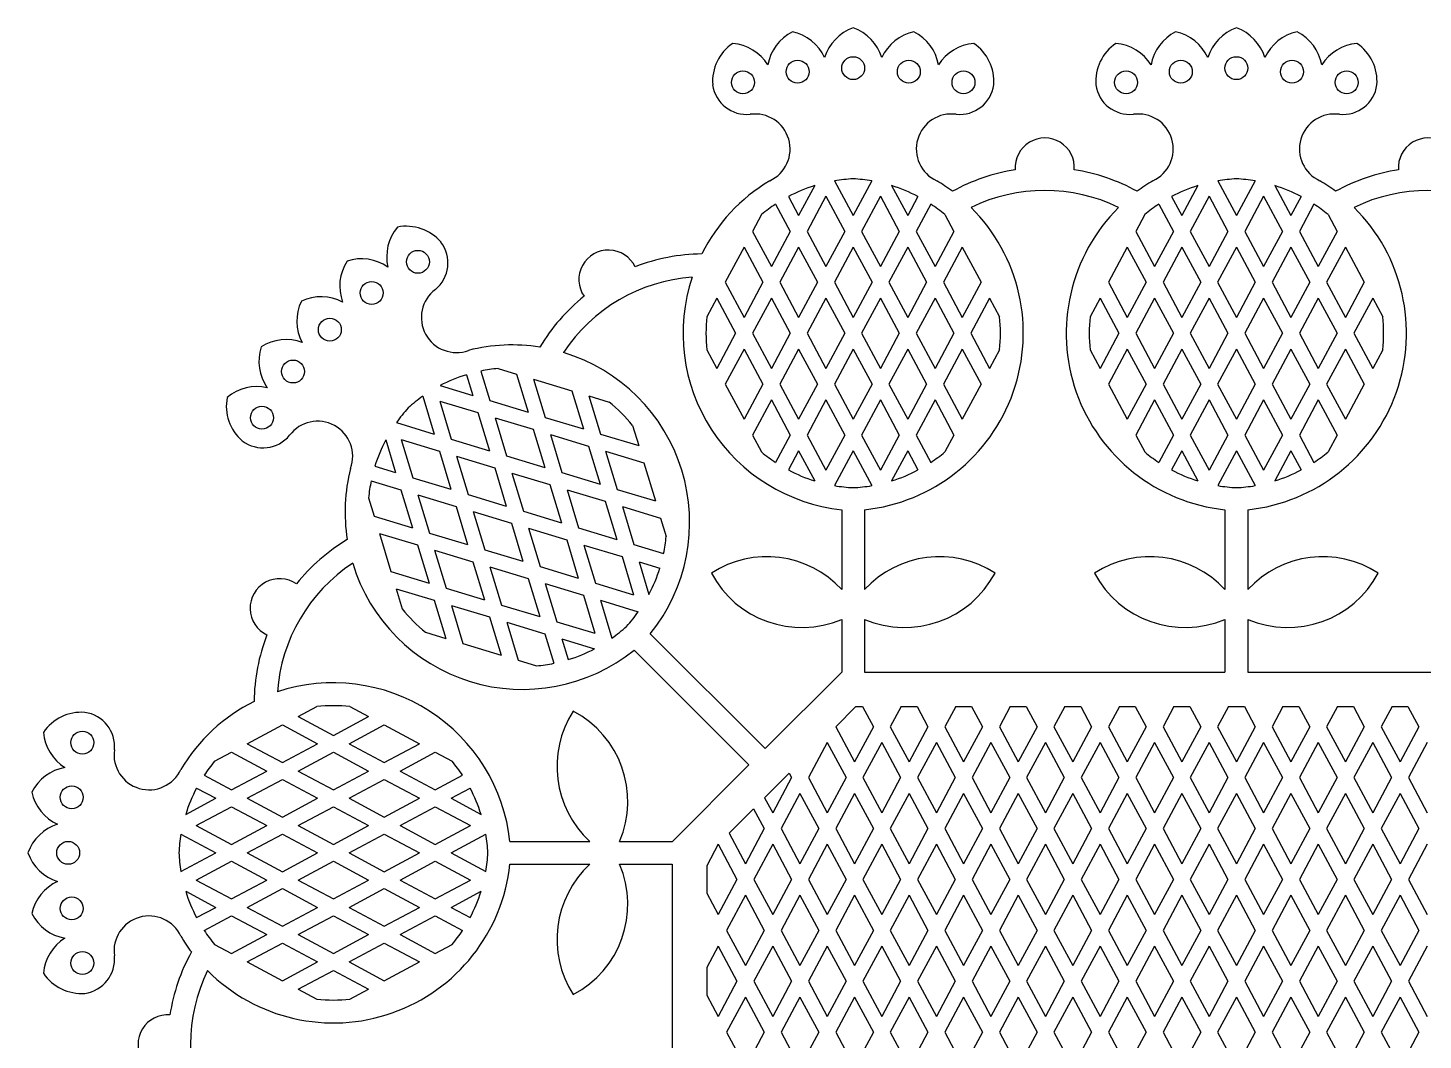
# Model space of a CAD drawing. Extents: x 130 to 830, y -237 to -14.
# Drawn here: x 129.9 to 251.7, y -108.1 to -19.7 of the extents above; entities that cross this region are included whole.
import ezdxf

# ---------------------------------------------------------------- set-up
doc = ezdxf.new("R2010")
doc.units = 0
doc.layers.get('0').update_dxf_attribs({"linetype": 'CONTINUOUS'})

msp = doc.modelspace()

# ---------------------------------------------------------------- linework, layer by layer
for p, q in [((198.568453, -33.479703), (197.164015, -36.10266)), ((200.301323, -33.064296), (201.928186, -36.10266)), ((203.555049, -33.064296), (201.928186, -36.10266)), ((205.28792, -33.479703), (206.692357, -36.10266)), ((232.034712, -33.479703), (230.630275, -36.10266)), ((233.767583, -33.064296), (235.394446, -36.10266)), ((237.021309, -33.064296), (235.394446, -36.10266)), ((238.754179, -33.479703), (240.158617, -36.10266)), ((195.150428, -35.096082), (196.426703, -37.47968)), ((196.27046, -34.433838), (197.164015, -36.10266)), ((199.546101, -34.407866), (197.901327, -37.47968)), ((199.546101, -34.407866), (201.190874, -37.47968)), ((204.310272, -34.407866), (202.665498, -37.47968)), ((204.310272, -34.407866), (205.955045, -37.47968)), ((207.585912, -34.433838), (206.692357, -36.10266)), ((208.705944, -35.096082), (207.429669, -37.47968)), ((228.616688, -35.096082), (229.892962, -37.47968)), ((229.73672, -34.433838), (230.630275, -36.10266)), ((233.01236, -34.407866), (231.367587, -37.47968)), ((233.01236, -34.407866), (234.657133, -37.47968)), ((237.776531, -34.407866), (236.131758, -37.47968)), ((237.776531, -34.407866), (239.421304, -37.47968)), ((241.052172, -34.433838), (240.158617, -36.10266)), ((242.172204, -35.096082), (240.895929, -37.47968)), ((193.927219, -36.004143), (193.137156, -37.47968)), ((209.929154, -36.004143), (210.719216, -37.47968)), ((227.393478, -36.004143), (226.603416, -37.47968)), ((243.395413, -36.004143), (244.185475, -37.47968)), ((193.137156, -37.47968), (194.78193, -40.551494)), ((196.426703, -37.47968), (194.78193, -40.551494)), ((197.901327, -37.47968), (199.546101, -40.551494)), ((201.190874, -37.47968), (199.546101, -40.551494)), ((202.665498, -37.47968), (204.310272, -40.551494)), ((205.955045, -37.47968), (204.310272, -40.551494)), ((207.429669, -37.47968), (209.074443, -40.551494)), ((210.719216, -37.47968), (209.074443, -40.551494)), ((226.603416, -37.47968), (228.248189, -40.551494)), ((229.892962, -37.47968), (228.248189, -40.551494)), ((231.367587, -37.47968), (233.01236, -40.551494)), ((234.657133, -37.47968), (233.01236, -40.551494)), ((236.131758, -37.47968), (237.776531, -40.551494)), ((239.421304, -37.47968), (237.776531, -40.551494)), ((240.895929, -37.47968), (242.540702, -40.551494)), ((244.185475, -37.47968), (242.540702, -40.551494)), ((192.399844, -38.8567), (190.755071, -41.928514)), ((192.399844, -38.8567), (194.044618, -41.928514)), ((197.164015, -38.8567), (195.519242, -41.928514)), ((197.164015, -38.8567), (198.808789, -41.928514)), ((201.928186, -38.8567), (200.283413, -41.928514)), ((201.928186, -38.8567), (203.572959, -41.928514)), ((206.692357, -38.8567), (205.047584, -41.928514)), ((206.692357, -38.8567), (208.33713, -41.928514)), ((211.456528, -38.8567), (209.811755, -41.928514)), ((211.456528, -38.8567), (213.101301, -41.928514)), ((225.866104, -38.8567), (224.22133, -41.928514)), ((225.866104, -38.8567), (227.510877, -41.928514)), ((230.630275, -38.8567), (228.985501, -41.928514)), ((230.630275, -38.8567), (232.275048, -41.928514)), ((235.394446, -38.8567), (233.749672, -41.928514)), ((235.394446, -38.8567), (237.039219, -41.928514)), ((240.158617, -38.8567), (238.513843, -41.928514)), ((240.158617, -38.8567), (241.80339, -41.928514)), ((244.922788, -38.8567), (243.278014, -41.928514)), ((244.922788, -38.8567), (246.567561, -41.928514)), ((190.755071, -41.928514), (192.399844, -45.000328)), ((194.044618, -41.928514), (192.399844, -45.000328)), ((195.519242, -41.928514), (197.164015, -45.000328)), ((198.808789, -41.928514), (197.164015, -45.000328)), ((200.283413, -41.928514), (201.928186, -45.000328)), ((203.572959, -41.928514), (201.928186, -45.000328)), ((205.047584, -41.928514), (206.692357, -45.000328)), ((208.33713, -41.928514), (206.692357, -45.000328)), ((209.811755, -41.928514), (211.456528, -45.000328)), ((213.101301, -41.928514), (211.456528, -45.000328)), ((224.22133, -41.928514), (225.866104, -45.000328)), ((227.510877, -41.928514), (225.866104, -45.000328)), ((228.985501, -41.928514), (230.630275, -45.000328)), ((232.275048, -41.928514), (230.630275, -45.000328)), ((233.749672, -41.928514), (235.394446, -45.000328)), ((237.039219, -41.928514), (235.394446, -45.000328)), ((238.513843, -41.928514), (240.158617, -45.000328)), ((241.80339, -41.928514), (240.158617, -45.000328)), ((243.278014, -41.928514), (244.922788, -45.000328)), ((246.567561, -41.928514), (244.922788, -45.000328)), ((190.017759, -43.305534), (189.148302, -44.92935)), ((190.017759, -43.305534), (191.662532, -46.377348)), ((194.78193, -43.305534), (193.137156, -46.377348)), ((194.78193, -43.305534), (196.426703, -46.377348)), ((199.546101, -43.305534), (197.901327, -46.377348)), ((199.546101, -43.305534), (201.190874, -46.377348)), ((204.310272, -43.305534), (202.665498, -46.377348)), ((204.310272, -43.305534), (205.955045, -46.377348)), ((209.074443, -43.305534), (207.429669, -46.377348)), ((209.074443, -43.305534), (210.719216, -46.377348)), ((213.838614, -43.305534), (212.19384, -46.377348)), ((213.838614, -43.305534), (214.70807, -44.92935)), ((223.484018, -43.305534), (222.614562, -44.92935)), ((223.484018, -43.305534), (225.128791, -46.377348)), ((228.248189, -43.305534), (226.603416, -46.377348)), ((228.248189, -43.305534), (229.892962, -46.377348)), ((233.01236, -43.305534), (231.367587, -46.377348)), ((233.01236, -43.305534), (234.657133, -46.377348)), ((237.776531, -43.305534), (236.131758, -46.377348)), ((237.776531, -43.305534), (239.421304, -46.377348)), ((242.540702, -43.305534), (240.895929, -46.377348)), ((242.540702, -43.305534), (244.185475, -46.377348)), ((247.304873, -43.305534), (245.6601, -46.377348)), ((247.304873, -43.305534), (248.17433, -44.92935)), ((191.662532, -46.377348), (190.017759, -49.449162)), ((193.137156, -46.377348), (194.78193, -49.449162)), ((196.426703, -46.377348), (194.78193, -49.449162)), ((197.901327, -46.377348), (199.546101, -49.449162)), ((201.190874, -46.377348), (199.546101, -49.449162)), ((202.665498, -46.377348), (204.310272, -49.449162)), ((205.955045, -46.377348), (204.310272, -49.449162)), ((207.429669, -46.377348), (209.074443, -49.449162)), ((210.719216, -46.377348), (209.074443, -49.449162)), ((212.19384, -46.377348), (213.838614, -49.449162)), ((225.128791, -46.377348), (223.484018, -49.449162)), ((226.603416, -46.377348), (228.248189, -49.449162)), ((229.892962, -46.377348), (228.248189, -49.449162)), ((231.367587, -46.377348), (233.01236, -49.449162)), ((234.657133, -46.377348), (233.01236, -49.449162)), ((236.131758, -46.377348), (237.776531, -49.449162)), ((239.421304, -46.377348), (237.776531, -49.449162)), ((240.895929, -46.377348), (242.540702, -49.449162)), ((244.185475, -46.377348), (242.540702, -49.449162)), ((245.6601, -46.377348), (247.304873, -49.449162)), ((189.148302, -47.825346), (190.017759, -49.449162)), ((192.399844, -47.754368), (190.755071, -50.826182)), ((192.399844, -47.754368), (194.044618, -50.826182)), ((197.164015, -47.754368), (195.519242, -50.826182)), ((197.164015, -47.754368), (198.808789, -50.826182)), ((201.928186, -47.754368), (200.283413, -50.826182)), ((201.928186, -47.754368), (203.572959, -50.826182)), ((206.692357, -47.754368), (205.047584, -50.826182)), ((206.692357, -47.754368), (208.33713, -50.826182)), ((211.456528, -47.754368), (209.811755, -50.826182)), ((211.456528, -47.754368), (213.101301, -50.826182)), ((214.70807, -47.825346), (213.838614, -49.449162)), ((222.614562, -47.825346), (223.484018, -49.449162)), ((225.866104, -47.754368), (224.22133, -50.826182)), ((225.866104, -47.754368), (227.510877, -50.826182)), ((230.630275, -47.754368), (228.985501, -50.826182)), ((230.630275, -47.754368), (232.275048, -50.826182)), ((235.394446, -47.754368), (233.749672, -50.826182)), ((235.394446, -47.754368), (237.039219, -50.826182)), ((240.158617, -47.754368), (238.513843, -50.826182)), ((240.158617, -47.754368), (241.80339, -50.826182)), ((244.922788, -47.754368), (243.278014, -50.826182)), ((244.922788, -47.754368), (246.567561, -50.826182)), ((248.17433, -47.825346), (247.304873, -49.449162)), ((169.414456, -49.676619), (170.197452, -52.26454)), ((170.921492, -49.453776), (172.523513, -49.93848)), ((172.523513, -49.93848), (173.532583, -53.27361)), ((165.854595, -50.950575), (168.702393, -51.812199)), ((168.154196, -50.000324), (168.702393, -51.812199)), ((174.018571, -50.390821), (177.353702, -51.399891)), ((174.018571, -50.390821), (175.027641, -53.725952)), ((190.755071, -50.826182), (192.399844, -53.897996)), ((194.044618, -50.826182), (192.399844, -53.897996)), ((195.519242, -50.826182), (197.164015, -53.897996)), ((198.808789, -50.826182), (197.164015, -53.897996)), ((200.283413, -50.826182), (201.928186, -53.897996)), ((203.572959, -50.826182), (201.928186, -53.897996)), ((205.047584, -50.826182), (206.692357, -53.897996)), ((208.33713, -50.826182), (206.692357, -53.897996)), ((209.811755, -50.826182), (211.456528, -53.897996)), ((213.101301, -50.826182), (211.456528, -53.897996)), ((224.22133, -50.826182), (225.866104, -53.897996)), ((227.510877, -50.826182), (225.866104, -53.897996)), ((228.985501, -50.826182), (230.630275, -53.897996)), ((232.275048, -50.826182), (230.630275, -53.897996)), ((233.749672, -50.826182), (235.394446, -53.897996)), ((237.039219, -50.826182), (235.394446, -53.897996)), ((238.513843, -50.826182), (240.158617, -53.897996)), ((241.80339, -50.826182), (240.158617, -53.897996)), ((243.278014, -50.826182), (244.922788, -53.897996)), ((246.567561, -50.826182), (244.922788, -53.897996)), ((164.335534, -51.882162), (165.333616, -55.180976)), ((165.819604, -52.298187), (169.154735, -53.307257)), ((165.819604, -52.298187), (166.828674, -55.633318)), ((170.197452, -52.26454), (173.532583, -53.27361)), ((177.353702, -51.399891), (178.362772, -54.735022)), ((178.848761, -51.852233), (180.611771, -52.385646)), ((178.848761, -51.852233), (179.857831, -55.187364)), ((194.78193, -52.203202), (193.137156, -55.275016)), ((194.78193, -52.203202), (196.426703, -55.275016)), ((199.546101, -52.203202), (197.901327, -55.275016)), ((199.546101, -52.203202), (201.190874, -55.275016)), ((204.310272, -52.203202), (202.665498, -55.275016)), ((204.310272, -52.203202), (205.955045, -55.275016)), ((209.074443, -52.203202), (207.429669, -55.275016)), ((209.074443, -52.203202), (210.719216, -55.275016)), ((228.248189, -52.203202), (226.603416, -55.275016)), ((228.248189, -52.203202), (229.892962, -55.275016)), ((233.01236, -52.203202), (231.367587, -55.275016)), ((233.01236, -52.203202), (234.657133, -55.275016)), ((237.776531, -52.203202), (236.131758, -55.275016)), ((237.776531, -52.203202), (239.421304, -55.275016)), ((242.540702, -52.203202), (240.895929, -55.275016)), ((242.540702, -52.203202), (244.185475, -55.275016)), ((169.154735, -53.307257), (170.163805, -56.642388)), ((162.034802, -54.182894), (165.333616, -55.180976)), ((170.649794, -53.759599), (171.658864, -57.09473)), ((170.649794, -53.759599), (173.984925, -54.768669)), ((173.984925, -54.768669), (174.993995, -58.1038)), ((175.027641, -53.725952), (178.362772, -54.735022)), ((182.659549, -54.433424), (183.192962, -56.196434)), ((161.103214, -55.701956), (161.964838, -58.549754)), ((162.450827, -55.666965), (165.785957, -56.676035)), ((162.450827, -55.666965), (163.459897, -59.002096)), ((166.828674, -55.633318), (170.163805, -56.642388)), ((175.479983, -55.221011), (176.489053, -58.556142)), ((175.479983, -55.221011), (178.815114, -56.230081)), ((179.857831, -55.187364), (183.192962, -56.196434)), ((193.137156, -55.275016), (193.927219, -56.750553)), ((196.426703, -55.275016), (195.150428, -57.658614)), ((197.901327, -55.275016), (199.546101, -58.34683)), ((201.190874, -55.275016), (199.546101, -58.34683)), ((202.665498, -55.275016), (204.310272, -58.34683)), ((205.955045, -55.275016), (204.310272, -58.34683)), ((207.429669, -55.275016), (208.705944, -57.658614)), ((210.719216, -55.275016), (209.929154, -56.750553)), ((226.603416, -55.275016), (227.393478, -56.750553)), ((229.892962, -55.275016), (228.616688, -57.658614)), ((231.367587, -55.275016), (233.01236, -58.34683)), ((234.657133, -55.275016), (233.01236, -58.34683)), ((236.131758, -55.275016), (237.776531, -58.34683)), ((239.421304, -55.275016), (237.776531, -58.34683)), ((240.895929, -55.275016), (242.172204, -57.658614)), ((244.185475, -55.275016), (243.395413, -56.750553)), ((165.785957, -56.676035), (166.795028, -60.011166)), ((167.281016, -57.128377), (168.290086, -60.463507)), ((167.281016, -57.128377), (170.616147, -58.137447)), ((171.658864, -57.09473), (174.993995, -58.1038)), ((178.815114, -56.230081), (179.824184, -59.565212)), ((180.310173, -56.682423), (181.319243, -60.017553)), ((180.310173, -56.682423), (183.645303, -57.691493)), ((197.164015, -56.652036), (196.27046, -58.320858)), ((197.164015, -56.652036), (198.568453, -59.274993)), ((201.928186, -56.652036), (200.301323, -59.6904)), ((201.928186, -56.652036), (203.555049, -59.6904)), ((206.692357, -56.652036), (205.28792, -59.274993)), ((206.692357, -56.652036), (207.585912, -58.320858)), ((230.630275, -56.652036), (229.73672, -58.320858)), ((230.630275, -56.652036), (232.034712, -59.274993)), ((235.394446, -56.652036), (233.767583, -59.6904)), ((235.394446, -56.652036), (237.021309, -59.6904)), ((240.158617, -56.652036), (238.754179, -59.274993)), ((240.158617, -56.652036), (241.052172, -58.320858)), ((160.152964, -58.001557), (161.964838, -58.549754)), ((170.616147, -58.137447), (171.625217, -61.472577)), ((183.645303, -57.691493), (184.654374, -61.026624)), ((159.829258, -59.261816), (162.41718, -60.044812)), ((163.459897, -59.002096), (166.795028, -60.011166)), ((172.111206, -58.589788), (175.446336, -59.598858)), ((172.111206, -58.589788), (173.120276, -61.924919)), ((175.446336, -59.598858), (176.455406, -62.933989)), ((176.489053, -58.556142), (179.824184, -59.565212)), ((159.606415, -60.768852), (160.091119, -62.370873)), ((162.41718, -60.044812), (163.42625, -63.379943)), ((163.912238, -60.497154), (164.921309, -63.832285)), ((163.912238, -60.497154), (167.247369, -61.506224)), ((168.290086, -60.463507), (171.625217, -61.472577)), ((176.941395, -60.0512), (177.950465, -63.386331)), ((176.941395, -60.0512), (180.276526, -61.06027)), ((181.319243, -60.017553), (184.654374, -61.026624)), ((167.247369, -61.506224), (168.256439, -64.841355)), ((168.742428, -61.958566), (172.077559, -62.967636)), ((168.742428, -61.958566), (169.751498, -65.293697)), ((173.120276, -61.924919), (176.455406, -62.933989)), ((180.276526, -61.06027), (181.285596, -64.395401)), ((181.771584, -61.512612), (185.106715, -62.521682)), ((181.771584, -61.512612), (182.780655, -64.847743)), ((200.928186, -61.795557), (200.928186, -68.769185)), ((202.928186, -61.795557), (202.928186, -68.769185)), ((234.394446, -61.795557), (234.394446, -68.769185)), ((236.394446, -61.795557), (236.394446, -68.769185)), ((160.091119, -62.370873), (163.42625, -63.379943)), ((172.077559, -62.967636), (173.086629, -66.302767)), ((185.106715, -62.521682), (185.591419, -64.123703)), ((160.543461, -63.865932), (163.878592, -64.875002)), ((160.543461, -63.865932), (161.552531, -67.201063)), ((164.921309, -63.832285), (168.256439, -64.841355)), ((173.572617, -63.419978), (174.581687, -66.755109)), ((173.572617, -63.419978), (176.907748, -64.429048)), ((176.907748, -64.429048), (177.916818, -67.764179)), ((177.950465, -63.386331), (181.285596, -64.395401)), ((163.878592, -64.875002), (164.887662, -68.210133)), ((165.37365, -65.327344), (166.38272, -68.662474)), ((165.37365, -65.327344), (168.708781, -66.336414)), ((169.751498, -65.293697), (173.086629, -66.302767)), ((178.402807, -64.88139), (179.411877, -68.216521)), ((178.402807, -64.88139), (181.737938, -65.89046)), ((182.780655, -64.847743), (185.368576, -65.630739)), ((168.708781, -66.336414), (169.717851, -69.671545)), ((170.20384, -66.788755), (171.21291, -70.123886)), ((170.20384, -66.788755), (173.538971, -67.797826)), ((174.581687, -66.755109), (177.916818, -67.764179)), ((181.737938, -65.89046), (182.747008, -69.225591)), ((183.232996, -66.342802), (184.09462, -69.1906)), ((183.232996, -66.342802), (185.044871, -66.890998)), ((161.552531, -67.201063), (164.887662, -68.210133)), ((173.538971, -67.797826), (174.548041, -71.132956)), ((179.411877, -68.216521), (182.747008, -69.225591)), ((162.004873, -68.696121), (162.538285, -70.459131)), ((162.004873, -68.696121), (165.340004, -69.705191)), ((166.38272, -68.662474), (169.717851, -69.671545)), ((175.034029, -68.250167), (178.36916, -69.259237)), ((175.034029, -68.250167), (176.043099, -71.585298)), ((178.36916, -69.259237), (179.37823, -72.594368)), ((165.340004, -69.705191), (166.349074, -73.040322)), ((166.835062, -70.157533), (170.170193, -71.166603)), ((166.835062, -70.157533), (167.844132, -73.492664)), ((171.21291, -70.123886), (174.548041, -71.132956)), ((179.864219, -69.711579), (180.862301, -73.010393)), ((179.864219, -69.711579), (183.163033, -70.709661)), ((170.170193, -71.166603), (171.179263, -74.501734)), ((171.665252, -71.618945), (175.000382, -72.628015)), ((171.665252, -71.618945), (172.674322, -74.954076)), ((176.043099, -71.585298), (179.37823, -72.594368)), ((200.928186, -71.373391), (200.928186, -75.979982)), ((202.928186, -71.373391), (202.928186, -75.97894)), ((234.394446, -71.373391), (234.394446, -75.97894)), ((236.394446, -71.373391), (236.394446, -75.97894)), ((164.586064, -72.50691), (166.349074, -73.040322)), ((175.000382, -72.628015), (175.783378, -75.215936)), ((176.495441, -73.080357), (177.043638, -74.892231)), ((176.495441, -73.080357), (179.343239, -73.941981)), ((184.208344, -72.641491), (194.23751, -82.670657)), ((167.844132, -73.492664), (171.179263, -74.501734)), ((182.79413, -74.055704), (192.823297, -84.084871)), ((172.674322, -74.954076), (174.276342, -75.43878)), ((200.928186, -75.979982), (194.23751, -82.670657)), ((202.928186, -75.97894), (234.394446, -75.97894)), ((236.394446, -75.97894), (267.860705, -75.97894)), ((153.458174, -79.865119), (155.081989, -78.995663)), ((157.977986, -78.995663), (159.601801, -79.865119)), ((200.399383, -80.751426), (202.171868, -78.97894)), ((202.171868, -78.97894), (202.739869, -78.97894)), ((202.739869, -78.97894), (203.690022, -80.753467)), ((206.1148, -78.97894), (205.164646, -80.753467)), ((206.1148, -78.97894), (207.50404, -78.97894)), ((207.50404, -78.97894), (208.454193, -80.753467)), ((210.878971, -78.97894), (209.928817, -80.753467)), ((210.878971, -78.97894), (212.268211, -78.97894)), ((212.268211, -78.97894), (213.218364, -80.753467)), ((215.643142, -78.97894), (214.692988, -80.753467)), ((215.643142, -78.97894), (217.032382, -78.97894)), ((217.032382, -78.97894), (217.982535, -80.753467)), ((220.407313, -78.97894), (219.457159, -80.753467)), ((220.407313, -78.97894), (221.796553, -78.97894)), ((221.796553, -78.97894), (222.746706, -80.753467)), ((225.171484, -78.97894), (224.22133, -80.753467)), ((225.171484, -78.97894), (226.560724, -78.97894)), ((226.560724, -78.97894), (227.510877, -80.753467)), ((229.935655, -78.97894), (228.985501, -80.753467)), ((229.935655, -78.97894), (231.324895, -78.97894)), ((231.324895, -78.97894), (232.275048, -80.753467)), ((234.699826, -78.97894), (233.749672, -80.753467)), ((234.699826, -78.97894), (236.089066, -78.97894)), ((236.089066, -78.97894), (237.039219, -80.753467)), ((239.463997, -78.97894), (238.513843, -80.753467)), ((239.463997, -78.97894), (240.853237, -78.97894)), ((240.853237, -78.97894), (241.80339, -80.753467)), ((244.228168, -78.97894), (243.278014, -80.753467)), ((244.228168, -78.97894), (245.617408, -78.97894)), ((245.617408, -78.97894), (246.567561, -80.753467)), ((248.992339, -78.97894), (248.042185, -80.753467)), ((248.992339, -78.97894), (250.381579, -78.97894)), ((250.381579, -78.97894), (251.331732, -80.753467)), ((153.458174, -79.865119), (156.529988, -81.509893)), ((156.529988, -81.509893), (159.601801, -79.865119)), ((149.00934, -82.247205), (152.081154, -80.602431)), ((152.081154, -80.602431), (155.152968, -82.247205)), ((157.907008, -82.247205), (160.978821, -80.602431)), ((160.978821, -80.602431), (164.050635, -82.247205)), ((200.399383, -80.751426), (202.045249, -83.825281)), ((203.690022, -80.753467), (202.045249, -83.825281)), ((205.164646, -80.753467), (206.80942, -83.825281)), ((208.454193, -80.753467), (206.80942, -83.825281)), ((209.928817, -80.753467), (211.573591, -83.825281)), ((213.218364, -80.753467), (211.573591, -83.825281)), ((214.692988, -80.753467), (216.337762, -83.825281)), ((217.982535, -80.753467), (216.337762, -83.825281)), ((219.457159, -80.753467), (221.101933, -83.825281)), ((222.746706, -80.753467), (221.101933, -83.825281)), ((224.22133, -80.753467), (225.866104, -83.825281)), ((227.510877, -80.753467), (225.866104, -83.825281)), ((228.985501, -80.753467), (230.630275, -83.825281)), ((232.275048, -80.753467), (230.630275, -83.825281)), ((233.749672, -80.753467), (235.394446, -83.825281)), ((237.039219, -80.753467), (235.394446, -83.825281)), ((238.513843, -80.753467), (240.158617, -83.825281)), ((241.80339, -80.753467), (240.158617, -83.825281)), ((243.278014, -80.753467), (244.922788, -83.825281)), ((246.567561, -80.753467), (244.922788, -83.825281)), ((248.042185, -80.753467), (249.686959, -83.825281)), ((251.331732, -80.753467), (249.686959, -83.825281)), ((149.00934, -82.247205), (152.081154, -83.891978)), ((152.081154, -83.891978), (155.152968, -82.247205)), ((157.907008, -82.247205), (160.978821, -83.891978)), ((160.978821, -83.891978), (164.050635, -82.247205)), ((199.663163, -82.130487), (198.01839, -85.202301)), ((199.663163, -82.130487), (201.307937, -85.202301)), ((204.427334, -82.130487), (202.782561, -85.202301)), ((204.427334, -82.130487), (206.072108, -85.202301)), ((209.191505, -82.130487), (207.546732, -85.202301)), ((209.191505, -82.130487), (210.836279, -85.202301)), ((213.955676, -82.130487), (212.310903, -85.202301)), ((213.955676, -82.130487), (215.60045, -85.202301)), ((218.719847, -82.130487), (217.075074, -85.202301)), ((218.719847, -82.130487), (220.364621, -85.202301)), ((223.484018, -82.130487), (221.839245, -85.202301)), ((223.484018, -82.130487), (225.128791, -85.202301)), ((228.248189, -82.130487), (226.603416, -85.202301)), ((228.248189, -82.130487), (229.892962, -85.202301)), ((233.01236, -82.130487), (231.367587, -85.202301)), ((233.01236, -82.130487), (234.657133, -85.202301)), ((237.776531, -82.130487), (236.131758, -85.202301)), ((237.776531, -82.130487), (239.421304, -85.202301)), ((242.540702, -82.130487), (240.895929, -85.202301)), ((242.540702, -82.130487), (244.185475, -85.202301)), ((247.304873, -82.130487), (245.6601, -85.202301)), ((247.304873, -82.130487), (248.949646, -85.202301)), ((252.069044, -82.130487), (250.424271, -85.202301)), ((146.156783, -83.774579), (147.63232, -82.984517)), ((147.63232, -82.984517), (150.704134, -84.62929)), ((153.458174, -84.62929), (156.529988, -82.984517)), ((156.529988, -82.984517), (159.601801, -84.62929)), ((162.355842, -84.62929), (165.427655, -82.984517)), ((165.427655, -82.984517), (166.903193, -83.774579)), ((145.248721, -84.997789), (147.63232, -86.274063)), ((147.63232, -86.274063), (150.704134, -84.62929)), ((153.458174, -84.62929), (156.529988, -86.274063)), ((156.529988, -86.274063), (159.601801, -84.62929)), ((162.355842, -84.62929), (165.427655, -86.274063)), ((165.427655, -86.274063), (167.811254, -84.997789)), ((186.132621, -90.775547), (192.823297, -84.084871)), ((194.193774, -86.957034), (196.336187, -84.814622)), ((196.543766, -85.202301), (194.898992, -88.274115)), ((196.336187, -84.814622), (196.543766, -85.202301)), ((198.01839, -85.202301), (199.663163, -88.274115)), ((201.307937, -85.202301), (199.663163, -88.274115)), ((202.782561, -85.202301), (204.427334, -88.274115)), ((206.072108, -85.202301), (204.427334, -88.274115)), ((207.546732, -85.202301), (209.191505, -88.274115)), ((210.836279, -85.202301), (209.191505, -88.274115)), ((212.310903, -85.202301), (213.955676, -88.274115)), ((215.60045, -85.202301), (213.955676, -88.274115)), ((217.075074, -85.202301), (218.719847, -88.274115)), ((220.364621, -85.202301), (218.719847, -88.274115)), ((221.839245, -85.202301), (223.484018, -88.274115)), ((225.128791, -85.202301), (223.484018, -88.274115)), ((226.603416, -85.202301), (228.248189, -88.274115)), ((229.892962, -85.202301), (228.248189, -88.274115)), ((231.367587, -85.202301), (233.01236, -88.274115)), ((234.657133, -85.202301), (233.01236, -88.274115)), ((236.131758, -85.202301), (237.776531, -88.274115)), ((239.421304, -85.202301), (237.776531, -88.274115)), ((240.895929, -85.202301), (242.540702, -88.274115)), ((244.185475, -85.202301), (242.540702, -88.274115)), ((245.6601, -85.202301), (247.304873, -88.274115)), ((248.949646, -85.202301), (247.304873, -88.274115)), ((250.424271, -85.202301), (252.069044, -88.274115)), ((144.586477, -86.117821), (146.2553, -87.011376)), ((149.00934, -87.011376), (152.081154, -85.366602)), ((152.081154, -85.366602), (155.152968, -87.011376)), ((157.907008, -87.011376), (160.978821, -85.366602)), ((160.978821, -85.366602), (164.050635, -87.011376)), ((166.804675, -87.011376), (168.473498, -86.117821)), ((143.632342, -88.415813), (146.2553, -87.011376)), ((149.00934, -87.011376), (152.081154, -88.656149)), ((152.081154, -88.656149), (155.152968, -87.011376)), ((157.907008, -87.011376), (160.978821, -88.656149)), ((160.978821, -88.656149), (164.050635, -87.011376)), ((166.804675, -87.011376), (169.427633, -88.415813)), ((194.193774, -86.957034), (194.898992, -88.274115)), ((197.281078, -86.579321), (195.636304, -89.651135)), ((197.281078, -86.579321), (198.925851, -89.651135)), ((202.045249, -86.579321), (200.400475, -89.651135)), ((202.045249, -86.579321), (203.690022, -89.651135)), ((206.80942, -86.579321), (205.164646, -89.651135)), ((206.80942, -86.579321), (208.454193, -89.651135)), ((211.573591, -86.579321), (209.928817, -89.651135)), ((211.573591, -86.579321), (213.218364, -89.651135)), ((216.337762, -86.579321), (214.692988, -89.651135)), ((216.337762, -86.579321), (217.982535, -89.651135)), ((221.101933, -86.579321), (219.457159, -89.651135)), ((221.101933, -86.579321), (222.746706, -89.651135)), ((225.866104, -86.579321), (224.22133, -89.651135)), ((225.866104, -86.579321), (227.510877, -89.651135)), ((230.630275, -86.579321), (228.985501, -89.651135)), ((230.630275, -86.579321), (232.275048, -89.651135)), ((235.394446, -86.579321), (233.749672, -89.651135)), ((235.394446, -86.579321), (237.039219, -89.651135)), ((240.158617, -86.579321), (238.513843, -89.651135)), ((240.158617, -86.579321), (241.80339, -89.651135)), ((244.922788, -86.579321), (243.278014, -89.651135)), ((244.922788, -86.579321), (246.567561, -89.651135)), ((249.686959, -86.579321), (248.042185, -89.651135)), ((249.686959, -86.579321), (251.331732, -89.651135)), ((144.560506, -89.393461), (147.63232, -87.748688)), ((147.63232, -87.748688), (150.704134, -89.393461)), ((153.458174, -89.393461), (156.529988, -87.748688)), ((156.529988, -87.748688), (159.601801, -89.393461)), ((162.355842, -89.393461), (165.427655, -87.748688)), ((165.427655, -87.748688), (168.499469, -89.393461)), ((191.09097, -90.059838), (193.233382, -87.917426)), ((193.233382, -87.917426), (194.16168, -89.651135)), ((143.216935, -90.148684), (146.2553, -91.775547)), ((144.560506, -89.393461), (147.63232, -91.038234)), ((147.63232, -91.038234), (150.704134, -89.393461)), ((149.00934, -91.775547), (152.081154, -90.130773)), ((152.081154, -90.130773), (155.152968, -91.775547)), ((153.458174, -89.393461), (156.529988, -91.038234)), ((156.529988, -91.038234), (159.601801, -89.393461)), ((157.907008, -91.775547), (160.978821, -90.130773)), ((160.978821, -90.130773), (164.050635, -91.775547)), ((162.355842, -89.393461), (165.427655, -91.038234)), ((165.427655, -91.038234), (168.499469, -89.393461)), ((166.804675, -91.775547), (169.84304, -90.148684)), ((191.09097, -90.059838), (192.516907, -92.722948)), ((194.16168, -89.651135), (192.516907, -92.722948)), ((195.636304, -89.651135), (197.281078, -92.722948)), ((198.925851, -89.651135), (197.281078, -92.722948)), ((200.400475, -89.651135), (202.045249, -92.722948)), ((203.690022, -89.651135), (202.045249, -92.722948)), ((205.164646, -89.651135), (206.80942, -92.722948)), ((208.454193, -89.651135), (206.80942, -92.722948)), ((209.928817, -89.651135), (211.573591, -92.722948)), ((213.218364, -89.651135), (211.573591, -92.722948)), ((214.692988, -89.651135), (216.337762, -92.722948)), ((217.982535, -89.651135), (216.337762, -92.722948)), ((219.457159, -89.651135), (221.101933, -92.722948)), ((222.746706, -89.651135), (221.101933, -92.722948)), ((224.22133, -89.651135), (225.866104, -92.722948)), ((227.510877, -89.651135), (225.866104, -92.722948)), ((228.985501, -89.651135), (230.630275, -92.722948)), ((232.275048, -89.651135), (230.630275, -92.722948)), ((233.749672, -89.651135), (235.394446, -92.722948)), ((237.039219, -89.651135), (235.394446, -92.722948)), ((238.513843, -89.651135), (240.158617, -92.722948)), ((241.80339, -89.651135), (240.158617, -92.722948)), ((243.278014, -89.651135), (244.922788, -92.722948)), ((246.567561, -89.651135), (244.922788, -92.722948)), ((248.042185, -89.651135), (249.686959, -92.722948)), ((251.331732, -89.651135), (249.686959, -92.722948)), ((171.948196, -90.775547), (178.921825, -90.775547)), ((181.52603, -90.775547), (186.132621, -90.775547)), ((190.134821, -91.028155), (189.13158, -92.90183)), ((190.134821, -91.028155), (191.779595, -94.099969)), ((194.898992, -91.028155), (193.254219, -94.099969)), ((194.898992, -91.028155), (196.543766, -94.099969)), ((199.663163, -91.028155), (198.01839, -94.099969)), ((199.663163, -91.028155), (201.307937, -94.099969)), ((204.427334, -91.028155), (202.782561, -94.099969)), ((204.427334, -91.028155), (206.072108, -94.099969)), ((209.191505, -91.028155), (207.546732, -94.099969)), ((209.191505, -91.028155), (210.836279, -94.099969)), ((213.955676, -91.028155), (212.310903, -94.099969)), ((213.955676, -91.028155), (215.60045, -94.099969)), ((218.719847, -91.028155), (217.075074, -94.099969)), ((218.719847, -91.028155), (220.364621, -94.099969)), ((223.484018, -91.028155), (221.839245, -94.099969)), ((223.484018, -91.028155), (225.128791, -94.099969)), ((228.248189, -91.028155), (226.603416, -94.099969)), ((228.248189, -91.028155), (229.892962, -94.099969)), ((233.01236, -91.028155), (231.367587, -94.099969)), ((233.01236, -91.028155), (234.657133, -94.099969)), ((237.776531, -91.028155), (236.131758, -94.099969)), ((237.776531, -91.028155), (239.421304, -94.099969)), ((242.540702, -91.028155), (240.895929, -94.099969)), ((242.540702, -91.028155), (244.185475, -94.099969)), ((247.304873, -91.028155), (245.6601, -94.099969)), ((247.304873, -91.028155), (248.949646, -94.099969)), ((252.069044, -91.028155), (250.424271, -94.099969)), ((143.216935, -93.40241), (146.2553, -91.775547)), ((144.560506, -94.157632), (147.63232, -92.512859)), ((147.63232, -92.512859), (150.704134, -94.157632)), ((149.00934, -91.775547), (152.081154, -93.42032)), ((152.081154, -93.42032), (155.152968, -91.775547)), ((153.458174, -94.157632), (156.529988, -92.512859)), ((156.529988, -92.512859), (159.601801, -94.157632)), ((157.907008, -91.775547), (160.978821, -93.42032)), ((160.978821, -93.42032), (164.050635, -91.775547)), ((162.355842, -94.157632), (165.427655, -92.512859)), ((165.427655, -92.512859), (168.499469, -94.157632)), ((166.804675, -91.775547), (169.84304, -93.40241)), ((171.948196, -92.775547), (178.921825, -92.775547)), ((181.52603, -92.775547), (186.13158, -92.775547)), ((186.13158, -92.775547), (186.13158, -124.241806)), ((189.13158, -92.90183), (189.13158, -95.298107)), ((144.560506, -94.157632), (147.63232, -95.802405)), ((147.63232, -95.802405), (150.704134, -94.157632)), ((149.00934, -96.539718), (152.081154, -94.894944)), ((152.081154, -94.894944), (155.152968, -96.539718)), ((153.458174, -94.157632), (156.529988, -95.802405)), ((156.529988, -95.802405), (159.601801, -94.157632)), ((157.907008, -96.539718), (160.978821, -94.894944)), ((160.978821, -94.894944), (164.050635, -96.539718)), ((162.355842, -94.157632), (165.427655, -95.802405)), ((165.427655, -95.802405), (168.499469, -94.157632)), ((191.779595, -94.099969), (190.134821, -97.171782)), ((193.254219, -94.099969), (194.898992, -97.171782)), ((196.543766, -94.099969), (194.898992, -97.171782)), ((198.01839, -94.099969), (199.663163, -97.171782)), ((201.307937, -94.099969), (199.663163, -97.171782)), ((202.782561, -94.099969), (204.427334, -97.171782)), ((206.072108, -94.099969), (204.427334, -97.171782)), ((207.546732, -94.099969), (209.191505, -97.171782)), ((210.836279, -94.099969), (209.191505, -97.171782)), ((212.310903, -94.099969), (213.955676, -97.171782)), ((215.60045, -94.099969), (213.955676, -97.171782)), ((217.075074, -94.099969), (218.719847, -97.171782)), ((220.364621, -94.099969), (218.719847, -97.171782)), ((221.839245, -94.099969), (223.484018, -97.171782)), ((225.128791, -94.099969), (223.484018, -97.171782)), ((226.603416, -94.099969), (228.248189, -97.171782)), ((229.892962, -94.099969), (228.248189, -97.171782)), ((231.367587, -94.099969), (233.01236, -97.171782)), ((234.657133, -94.099969), (233.01236, -97.171782)), ((236.131758, -94.099969), (237.776531, -97.171782)), ((239.421304, -94.099969), (237.776531, -97.171782)), ((240.895929, -94.099969), (242.540702, -97.171782)), ((244.185475, -94.099969), (242.540702, -97.171782)), ((245.6601, -94.099969), (247.304873, -97.171782)), ((248.949646, -94.099969), (247.304873, -97.171782)), ((250.424271, -94.099969), (252.069044, -97.171782)), ((143.632342, -95.13528), (146.2553, -96.539718)), ((166.804675, -96.539718), (169.427633, -95.13528)), ((189.13158, -95.298107), (190.134821, -97.171782)), ((192.516907, -95.476989), (190.872133, -98.548802)), ((192.516907, -95.476989), (194.16168, -98.548802)), ((197.281078, -95.476989), (195.636304, -98.548802)), ((197.281078, -95.476989), (198.925851, -98.548802)), ((202.045249, -95.476989), (200.400475, -98.548802)), ((202.045249, -95.476989), (203.690022, -98.548802)), ((206.80942, -95.476989), (205.164646, -98.548802)), ((206.80942, -95.476989), (208.454193, -98.548802)), ((211.573591, -95.476989), (209.928817, -98.548802)), ((211.573591, -95.476989), (213.218364, -98.548802)), ((216.337762, -95.476989), (214.692988, -98.548802)), ((216.337762, -95.476989), (217.982535, -98.548802)), ((221.101933, -95.476989), (219.457159, -98.548802)), ((221.101933, -95.476989), (222.746706, -98.548802)), ((225.866104, -95.476989), (224.22133, -98.548802)), ((225.866104, -95.476989), (227.510877, -98.548802)), ((230.630275, -95.476989), (228.985501, -98.548802)), ((230.630275, -95.476989), (232.275048, -98.548802)), ((235.394446, -95.476989), (233.749672, -98.548802)), ((235.394446, -95.476989), (237.039219, -98.548802)), ((240.158617, -95.476989), (238.513843, -98.548802)), ((240.158617, -95.476989), (241.80339, -98.548802)), ((244.922788, -95.476989), (243.278014, -98.548802)), ((244.922788, -95.476989), (246.567561, -98.548802)), ((249.686959, -95.476989), (248.042185, -98.548802)), ((249.686959, -95.476989), (251.331732, -98.548802)), ((144.586477, -97.433273), (146.2553, -96.539718)), ((145.248721, -98.553305), (147.63232, -97.27703)), ((147.63232, -97.27703), (150.704134, -98.921803)), ((149.00934, -96.539718), (152.081154, -98.184491)), ((152.081154, -98.184491), (155.152968, -96.539718)), ((153.458174, -98.921803), (156.529988, -97.27703)), ((156.529988, -97.27703), (159.601801, -98.921803)), ((157.907008, -96.539718), (160.978821, -98.184491)), ((160.978821, -98.184491), (164.050635, -96.539718)), ((162.355842, -98.921803), (165.427655, -97.27703)), ((165.427655, -97.27703), (167.811254, -98.553305)), ((166.804675, -96.539718), (168.473498, -97.433273)), ((190.872133, -98.548802), (192.516907, -101.620616)), ((194.16168, -98.548802), (192.516907, -101.620616)), ((195.636304, -98.548802), (197.281078, -101.620616)), ((198.925851, -98.548802), (197.281078, -101.620616)), ((200.400475, -98.548802), (202.045249, -101.620616)), ((203.690022, -98.548802), (202.045249, -101.620616)), ((205.164646, -98.548802), (206.80942, -101.620616)), ((208.454193, -98.548802), (206.80942, -101.620616)), ((209.928817, -98.548802), (211.573591, -101.620616)), ((213.218364, -98.548802), (211.573591, -101.620616)), ((214.692988, -98.548802), (216.337762, -101.620616)), ((217.982535, -98.548802), (216.337762, -101.620616)), ((219.457159, -98.548802), (221.101933, -101.620616)), ((222.746706, -98.548802), (221.101933, -101.620616)), ((224.22133, -98.548802), (225.866104, -101.620616)), ((227.510877, -98.548802), (225.866104, -101.620616)), ((228.985501, -98.548802), (230.630275, -101.620616)), ((232.275048, -98.548802), (230.630275, -101.620616)), ((233.749672, -98.548802), (235.394446, -101.620616)), ((237.039219, -98.548802), (235.394446, -101.620616)), ((238.513843, -98.548802), (240.158617, -101.620616)), ((241.80339, -98.548802), (240.158617, -101.620616)), ((243.278014, -98.548802), (244.922788, -101.620616)), ((246.567561, -98.548802), (244.922788, -101.620616)), ((248.042185, -98.548802), (249.686959, -101.620616)), ((251.331732, -98.548802), (249.686959, -101.620616)), ((146.156783, -99.776514), (147.63232, -100.566576)), ((147.63232, -100.566576), (150.704134, -98.921803)), ((149.00934, -101.303889), (152.081154, -99.659115)), ((152.081154, -99.659115), (155.152968, -101.303889)), ((153.458174, -98.921803), (156.529988, -100.566576)), ((156.529988, -100.566576), (159.601801, -98.921803)), ((157.907008, -101.303889), (160.978821, -99.659115)), ((160.978821, -99.659115), (164.050635, -101.303889)), ((162.355842, -98.921803), (165.427655, -100.566576)), ((165.427655, -100.566576), (166.903193, -99.776514)), ((190.134821, -99.925822), (189.13158, -101.799498)), ((190.134821, -99.925822), (191.779595, -102.997636)), ((194.898992, -99.925822), (193.254219, -102.997636)), ((194.898992, -99.925822), (196.543766, -102.997636)), ((199.663163, -99.925822), (198.01839, -102.997636)), ((199.663163, -99.925822), (201.307937, -102.997636)), ((204.427334, -99.925822), (202.782561, -102.997636)), ((204.427334, -99.925822), (206.072108, -102.997636)), ((209.191505, -99.925822), (207.546732, -102.997636)), ((209.191505, -99.925822), (210.836279, -102.997636)), ((213.955676, -99.925822), (212.310903, -102.997636)), ((213.955676, -99.925822), (215.60045, -102.997636)), ((218.719847, -99.925822), (217.075074, -102.997636)), ((218.719847, -99.925822), (220.364621, -102.997636)), ((223.484018, -99.925822), (221.839245, -102.997636)), ((223.484018, -99.925822), (225.128791, -102.997636)), ((228.248189, -99.925822), (226.603416, -102.997636)), ((228.248189, -99.925822), (229.892962, -102.997636)), ((233.01236, -99.925822), (231.367587, -102.997636)), ((233.01236, -99.925822), (234.657133, -102.997636)), ((237.776531, -99.925822), (236.131758, -102.997636)), ((237.776531, -99.925822), (239.421304, -102.997636)), ((242.540702, -99.925822), (240.895929, -102.997636)), ((242.540702, -99.925822), (244.185475, -102.997636)), ((247.304873, -99.925822), (245.6601, -102.997636)), ((247.304873, -99.925822), (248.949646, -102.997636)), ((252.069044, -99.925822), (250.424271, -102.997636)), ((149.00934, -101.303889), (152.081154, -102.948662)), ((152.081154, -102.948662), (155.152968, -101.303889)), ((153.458174, -103.685974), (156.529988, -102.041201)), ((156.529988, -102.041201), (159.601801, -103.685974)), ((157.907008, -101.303889), (160.978821, -102.948662)), ((160.978821, -102.948662), (164.050635, -101.303889)), ((189.13158, -101.799498), (189.13158, -104.195775)), ((191.779595, -102.997636), (190.134821, -106.06945)), ((193.254219, -102.997636), (194.898992, -106.06945)), ((196.543766, -102.997636), (194.898992, -106.06945)), ((198.01839, -102.997636), (199.663163, -106.06945)), ((201.307937, -102.997636), (199.663163, -106.06945)), ((202.782561, -102.997636), (204.427334, -106.06945)), ((206.072108, -102.997636), (204.427334, -106.06945)), ((207.546732, -102.997636), (209.191505, -106.06945)), ((210.836279, -102.997636), (209.191505, -106.06945)), ((212.310903, -102.997636), (213.955676, -106.06945)), ((215.60045, -102.997636), (213.955676, -106.06945)), ((217.075074, -102.997636), (218.719847, -106.06945)), ((220.364621, -102.997636), (218.719847, -106.06945)), ((221.839245, -102.997636), (223.484018, -106.06945)), ((225.128791, -102.997636), (223.484018, -106.06945)), ((226.603416, -102.997636), (228.248189, -106.06945)), ((229.892962, -102.997636), (228.248189, -106.06945)), ((231.367587, -102.997636), (233.01236, -106.06945)), ((234.657133, -102.997636), (233.01236, -106.06945)), ((236.131758, -102.997636), (237.776531, -106.06945)), ((239.421304, -102.997636), (237.776531, -106.06945)), ((240.895929, -102.997636), (242.540702, -106.06945)), ((244.185475, -102.997636), (242.540702, -106.06945)), ((245.6601, -102.997636), (247.304873, -106.06945)), ((248.949646, -102.997636), (247.304873, -106.06945)), ((250.424271, -102.997636), (252.069044, -106.06945)), ((153.458174, -103.685974), (155.081989, -104.555431)), ((157.977986, -104.555431), (159.601801, -103.685974)), ((189.13158, -104.195775), (190.134821, -106.06945)), ((192.516907, -104.374656), (190.872133, -107.44647)), ((192.516907, -104.374656), (194.16168, -107.44647)), ((197.281078, -104.374656), (195.636304, -107.44647)), ((197.281078, -104.374656), (198.925851, -107.44647)), ((202.045249, -104.374656), (200.400475, -107.44647)), ((202.045249, -104.374656), (203.690022, -107.44647)), ((206.80942, -104.374656), (205.164646, -107.44647)), ((206.80942, -104.374656), (208.454193, -107.44647)), ((211.573591, -104.374656), (209.928817, -107.44647)), ((211.573591, -104.374656), (213.218364, -107.44647)), ((216.337762, -104.374656), (214.692988, -107.44647)), ((216.337762, -104.374656), (217.982535, -107.44647)), ((221.101933, -104.374656), (219.457159, -107.44647)), ((221.101933, -104.374656), (222.746706, -107.44647)), ((225.866104, -104.374656), (224.22133, -107.44647)), ((225.866104, -104.374656), (227.510877, -107.44647)), ((230.630275, -104.374656), (228.985501, -107.44647)), ((230.630275, -104.374656), (232.275048, -107.44647)), ((235.394446, -104.374656), (233.749672, -107.44647)), ((235.394446, -104.374656), (237.039219, -107.44647)), ((240.158617, -104.374656), (238.513843, -107.44647)), ((240.158617, -104.374656), (241.80339, -107.44647)), ((244.922788, -104.374656), (243.278014, -107.44647)), ((244.922788, -104.374656), (246.567561, -107.44647)), ((249.686959, -104.374656), (248.042185, -107.44647)), ((249.686959, -104.374656), (251.331732, -107.44647)), ((190.872133, -107.44647), (192.516907, -110.518284)), ((194.16168, -107.44647), (192.516907, -110.518284)), ((195.636304, -107.44647), (197.281078, -110.518284)), ((198.925851, -107.44647), (197.281078, -110.518284)), ((200.400475, -107.44647), (202.045249, -110.518284)), ((203.690022, -107.44647), (202.045249, -110.518284)), ((205.164646, -107.44647), (206.80942, -110.518284)), ((208.454193, -107.44647), (206.80942, -110.518284)), ((209.928817, -107.44647), (211.573591, -110.518284)), ((213.218364, -107.44647), (211.573591, -110.518284)), ((214.692988, -107.44647), (216.337762, -110.518284)), ((217.982535, -107.44647), (216.337762, -110.518284)), ((219.457159, -107.44647), (221.101933, -110.518284)), ((222.746706, -107.44647), (221.101933, -110.518284)), ((224.22133, -107.44647), (225.866104, -110.518284)), ((227.510877, -107.44647), (225.866104, -110.518284)), ((228.985501, -107.44647), (230.630275, -110.518284)), ((232.275048, -107.44647), (230.630275, -110.518284)), ((233.749672, -107.44647), (235.394446, -110.518284)), ((237.039219, -107.44647), (235.394446, -110.518284)), ((238.513843, -107.44647), (240.158617, -110.518284)), ((241.80339, -107.44647), (240.158617, -110.518284)), ((243.278014, -107.44647), (244.922788, -110.518284)), ((246.567561, -107.44647), (244.922788, -110.518284)), ((248.042185, -107.44647), (249.686959, -110.518284)), ((251.331732, -107.44647), (249.686959, -110.518284))]:
    msp.add_line(p, q)
for centre in [(197.072401, -23.528018), (201.928186, -23.216267), (206.783971, -23.528018), (230.538661, -23.528018), (235.394446, -23.216267), (240.250231, -23.528018), (192.296348, -24.458155), (211.560024, -24.458155), (225.762607, -24.458155), (245.026284, -24.458155), (163.910445, -40.136329), (159.87556, -42.855803), (156.221559, -46.06892), (153.008443, -49.72292), (150.288969, -53.757805), (134.610794, -82.143708), (133.680658, -86.919762), (133.368906, -91.775547), (133.680658, -96.631332), (134.610794, -101.407385)]:
    msp.add_circle(centre, 1)
for centre, radius, start, end in [((198.43076, -23.620066), 4.011398, 116.792461, 170.166076), ((195.781816, -23.96161), 4.011398, 24.527802, 77.901417), ((203.263622, -23.481262), 4.011398, 109.445522, 162.819137), ((200.59275, -23.481262), 4.011398, 17.180863, 70.554478), ((208.074557, -23.96161), 4.011398, 102.098583, 155.472198), ((205.425612, -23.620066), 4.011398, 9.833924, 63.207539), ((231.89702, -23.620066), 4.011398, 116.792461, 170.166076), ((229.248075, -23.96161), 4.011398, 24.527802, 77.901417), ((236.729882, -23.481262), 4.011398, 109.445522, 162.819137), ((234.059009, -23.481262), 4.011398, 17.180863, 70.554478), ((241.540816, -23.96161), 4.011398, 102.098583, 155.472198), ((238.891872, -23.620066), 4.011398, 9.833924, 63.207539), ((193.655326, -24.375744), 4.011398, 124.139399, 184.271467), ((191.071805, -25.053223), 4.011398, 31.874741, 85.248356), ((212.784568, -25.053223), 4.011398, 94.751644, 148.125259), ((210.201047, -24.375744), 4.011398, 355.728533, 55.860601), ((227.121585, -24.375744), 4.011398, 124.139399, 184.271467), ((224.538064, -25.053223), 4.011398, 31.874741, 85.248356), ((246.250827, -25.053223), 4.011398, 94.751644, 148.125259), ((243.667306, -24.375744), 4.011398, 355.728533, 55.860601), ((192.633343, -24.257599), 3.007082, 187.900503, 275.669844), ((211.223029, -24.257599), 3.007082, 264.330156, 352.099497), ((226.099602, -24.257599), 3.007082, 187.900503, 275.669844), ((244.689289, -24.257599), 3.007082, 264.330156, 352.099497), ((193.359667, -30.278617), 3.058914, 294.687425, 98.066541), ((210.496706, -30.278617), 3.058914, 81.933459, 245.312575), ((226.825926, -30.278617), 3.058914, 294.687425, 98.066541), ((243.962965, -30.278617), 3.058914, 81.933459, 245.312575), ((218.661316, -31.898979), 2.583255, 355.567896, 184.432104), ((252.127575, -31.898979), 2.583255, 355.567896, 184.432104), ((202.576527, -46.377348), 13.506069, 92.751463, 99.698168), ((201.279846, -46.377348), 13.506069, 80.301832, 87.248537), ((218.661316, -48.613089), 16.71411, 98.864208, 118.876426), ((218.661316, -48.613089), 16.71411, 61.123574, 81.135792), ((236.042786, -46.377348), 13.506069, 92.751463, 99.698168), ((234.746105, -46.377348), 13.506069, 80.301832, 87.248537), ((252.127575, -48.613089), 16.71411, 98.864208, 118.876426), ((202.576527, -46.377348), 15.506069, 120.797756, 153.466241), ((202.576527, -46.377348), 13.506069, 107.263162, 117.833652), ((201.279846, -46.377348), 13.506069, 62.166348, 72.736838), ((201.279846, -46.377348), 15.506069, 53.101392, 59.202244), ((218.661316, -48.613089), 14.71411, 64.02441, 115.97559), ((236.042786, -46.377348), 15.506069, 120.797756, 126.898608), ((236.042786, -46.377348), 13.506069, 107.263162, 117.833652), ((234.746105, -46.377348), 13.506069, 62.166348, 72.736838), ((234.746105, -46.377348), 15.506069, 53.101392, 59.202244), ((252.127575, -48.613089), 14.71411, 64.02441, 115.97559), ((202.576527, -46.377348), 13.506069, 123.355638, 129.82177), ((201.279846, -46.377348), 13.506069, 50.17823, 56.644362), ((236.042786, -46.377348), 13.506069, 123.355638, 129.82177), ((234.746105, -46.377348), 13.506069, 50.17823, 56.644362), ((201.279846, -46.377348), 15.506069, 276.102238, 45.143958), ((236.042786, -46.377348), 15.506069, 134.856042, 263.897762), ((234.746105, -46.377348), 15.506069, 276.102238, 45.143958), ((165.197105, -39.691223), 4.011398, 139.751644, 193.125259), ((162.891229, -41.038998), 4.011398, 40.728533, 100.860601), ((163.530339, -40.232806), 3.007082, 309.330156, 37.099497), ((161.094737, -42.249817), 4.011398, 147.098583, 200.472198), ((158.980143, -43.881396), 4.011398, 54.833924, 108.207539), ((180.554745, -41.688369), 2.583255, 25.567896, 214.432104), ((188.9118, -56.163213), 16.71411, 90.713413, 111.135792), ((167.274253, -45.003897), 3.058914, 126.933459, 290.312575), ((188.9118, -56.163213), 14.71411, 94.09153, 146.59516), ((202.576527, -46.377348), 15.506069, 161.614533, 263.897762), ((157.353235, -45.312004), 4.011398, 154.445522, 207.819137), ((155.464643, -47.200596), 4.011398, 62.180863, 115.554478), ((188.9118, -56.163213), 16.71411, 128.864208, 149.137735), ((202.576527, -46.377348), 13.506069, 173.845438, 186.154562), ((201.279846, -46.377348), 13.506069, 353.845438, 6.154562), ((236.042786, -46.377348), 13.506069, 173.845438, 186.154562), ((234.746105, -46.377348), 13.506069, 353.845438, 6.154562), ((152.402456, -50.942097), 4.011398, 69.527802, 122.901417), ((172.140471, -62.904724), 15.506069, 81.006719, 104.202244), ((154.034035, -48.827503), 4.011398, 161.792461, 215.166076), ((172.140471, -62.904724), 15.506069, 321.102238, 73.17598), ((172.140471, -62.904724), 13.506069, 95.17823, 101.644362), ((149.843863, -55.044465), 4.011398, 76.874741, 130.248356), ((172.140471, -62.904724), 13.506069, 107.166348, 117.736838), ((151.191638, -52.73859), 4.011398, 169.139399, 229.271467), ((172.140471, -62.904724), 13.506069, 125.301832, 132.248537), ((172.140471, -62.904724), 13.506069, 38.845438, 51.154562), ((173.057363, -61.987832), 13.506069, 137.751463, 144.698168), ((155.156537, -57.121614), 3.058914, 339.687425, 143.066541), ((150.385446, -53.3777), 3.007082, 232.900503, 320.669844), ((173.057363, -61.987832), 13.506069, 152.263162, 162.833652), ((202.576527, -46.377348), 13.506069, 230.17823, 236.644362), ((201.279846, -46.377348), 13.506069, 303.355638, 309.82177), ((236.042786, -46.377348), 13.506069, 230.17823, 236.644362), ((234.746105, -46.377348), 13.506069, 303.355638, 309.82177), ((173.057363, -61.987832), 15.506069, 165.797756, 188.993281), ((202.576527, -46.377348), 13.506069, 242.166348, 252.736838), ((201.279846, -46.377348), 13.506069, 287.263162, 297.833652), ((236.042786, -46.377348), 13.506069, 242.166348, 252.736838), ((234.746105, -46.377348), 13.506069, 287.263162, 297.833652), ((173.057363, -61.987832), 13.506069, 168.355638, 174.82177), ((202.576527, -46.377348), 13.506069, 260.301832, 267.248537), ((201.279846, -46.377348), 13.506069, 272.751463, 279.698168), ((236.042786, -46.377348), 13.506069, 260.301832, 267.248537), ((234.746105, -46.377348), 13.506069, 272.751463, 279.698168), ((166.315853, -78.759161), 16.71411, 120.862265, 141.135792), ((172.140471, -62.904724), 13.506069, 348.355638, 354.82177), ((166.315853, -78.759161), 14.71411, 123.40484, 175.90847), ((173.057363, -61.987832), 15.506069, 196.82402, 308.897762), ((172.140471, -62.904724), 13.506069, 332.263162, 342.833652), ((194.376894, -74.818423), 8.91699, 42.718318, 122.821255), ((209.479479, -74.818423), 8.91699, 57.178745, 137.281682), ((227.843153, -74.818423), 8.91699, 42.718318, 122.821255), ((242.945738, -74.818423), 8.91699, 57.178745, 137.281682), ((151.841009, -70.402106), 2.583255, 55.567896, 244.432104), ((197.433427, -63.169771), 8.91699, 207.773528, 293.074107), ((206.422945, -63.169771), 8.91699, 246.925893, 332.226472), ((230.899686, -63.169771), 8.91699, 207.773528, 293.074107), ((239.889205, -63.169771), 8.91699, 246.925893, 332.226472), ((173.057363, -61.987832), 13.506069, 218.845438, 231.154562), ((172.140471, -62.904724), 13.506069, 317.751463, 324.698168), ((166.315853, -78.759161), 16.71411, 158.864208, 179.286587), ((173.057363, -61.987832), 13.506069, 305.301832, 312.248537), ((173.057363, -61.987832), 13.506069, 287.166348, 297.736838), ((173.057363, -61.987832), 13.506069, 275.17823, 281.644362), ((156.529988, -92.423887), 15.506069, 6.102238, 108.385467), ((156.529988, -92.423887), 15.506069, 116.533759, 149.202244), ((156.529988, -92.423887), 13.506069, 83.845438, 96.154562), ((134.528383, -83.502686), 4.011398, 85.728533, 145.860601), ((134.410238, -82.480703), 3.007082, 354.330156, 82.099497), ((184.971063, -84.224254), 8.91699, 147.178745, 227.281682), ((173.322411, -87.280787), 8.91699, 336.925893, 62.226472), ((135.205862, -80.919165), 4.011398, 184.751644, 238.125259), ((140.431256, -83.207027), 3.058914, 171.933459, 335.312575), ((156.529988, -92.423887), 13.506069, 140.17823, 146.644362), ((156.529988, -92.423887), 13.506069, 33.355638, 39.82177), ((133.772706, -88.278121), 4.011398, 99.833924, 153.207539), ((134.114249, -85.629176), 4.011398, 192.098583, 245.472198), ((156.529988, -92.423887), 13.506069, 152.166348, 162.736838), ((156.529988, -92.423887), 13.506069, 17.263162, 27.833652), ((133.633901, -93.110983), 4.011398, 107.180863, 160.554478), ((156.529988, -92.423887), 13.506069, 170.301832, 177.248537), ((156.529988, -92.423887), 13.506069, 2.751463, 9.698168), ((133.633901, -90.440111), 4.011398, 199.445522, 252.819137), ((156.529988, -91.127206), 13.506069, 182.751463, 189.698168), ((156.529988, -91.127206), 13.506069, 350.301832, 357.248537), ((156.529988, -91.127206), 15.506069, 224.856042, 353.897762), ((184.971063, -99.326839), 8.91699, 132.718318, 212.821255), ((173.322411, -96.270306), 8.91699, 297.773528, 23.074107), ((134.114249, -97.921917), 4.011398, 114.527802, 167.901417), ((156.529988, -91.127206), 13.506069, 197.263162, 207.833652), ((156.529988, -91.127206), 13.506069, 332.166348, 342.736838), ((133.772706, -95.272973), 4.011398, 206.792461, 260.166076), ((140.431256, -100.344066), 3.058914, 24.687425, 188.066541), ((156.529988, -91.127206), 13.506069, 213.355638, 219.82177), ((156.529988, -91.127206), 13.506069, 320.17823, 326.644362), ((135.205862, -102.631928), 4.011398, 121.874741, 175.248356), ((156.529988, -91.127206), 15.506069, 210.797756, 216.898608), ((134.410238, -101.07039), 3.007082, 277.900503, 5.669844), ((158.765728, -108.508676), 16.71411, 151.123574, 171.135792), ((134.528383, -100.048407), 4.011398, 214.139399, 274.271467), ((158.765728, -108.508676), 14.71411, 154.02441, 205.97559), ((156.529988, -91.127206), 13.506069, 263.845438, 276.154562), ((142.051618, -108.508676), 2.583255, 85.567896, 274.432104)]:
    msp.add_arc(centre, radius, start, end)

doc.saveas('drawing.dxf')
